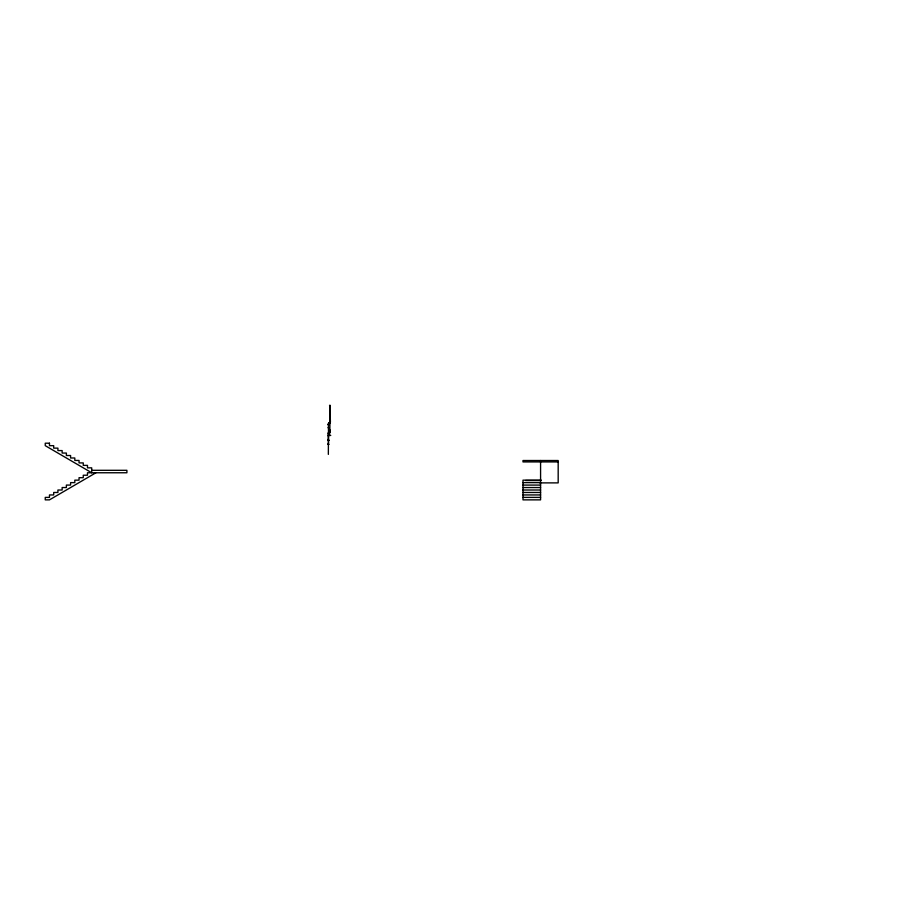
<?xml version="1.0" encoding="UTF-8"?>
<svg xmlns="http://www.w3.org/2000/svg" width="905" height="905" viewBox="0 0 905 905"><rect width="100%" height="100%" fill="white"/><g stroke="black" fill="none" stroke-linecap="round" stroke-linejoin="round"><path stroke-width="1.36" d="M329.873 421.73L330.087 422.714L329.895 405.135L330.416 422.081L329.703 422.816L330.087 422.035A1.799 0.701 -13 0 1 329.827 422.42L329.081 423.336A1.844 0.611 -51.2 0 0 328.786 423.902L328.753 423.959A5.204 1.765 -50.9 0 0 328.447 425.271L328.526 444.253M328.345 454.389L328.447 433.71A5.204 1.765 -50.9 0 1 328.753 432.409L328.82 432.228A1.844 0.611 -51.2 0 1 329.081 431.787L330.087 430.124L329.997 430.927M328.413 437.149L328.447 435.407A5.204 1.765 -50.9 0 1 328.753 434.095L328.786 434.038A1.844 0.611 -51.2 0 1 329.081 433.472L330.121 432.307M329.85 430.984L329.646 430.769M330.133 422.669C329.68 421.164 330.042 424.264 329.488 422.33C330.087 422.635 330.054 422.477 329.578 422.454C330.201 421.594 329.929 422.726 329.477 422.25M329.94 432.726L330.065 432.205A1.867 0.747 -13.1 0 1 329.827 432.556L330.031 413.89M328.934 434.162L328.504 435.452L328.911 433.97M329.171 424.049L328.639 423.664M328.266 433.416L328.798 432.285M330.302 405.598L329.522 405.61M328.956 431.685L329.759 430.984M329.284 433.518L329.782 432.352M329.001 424.185C327.474 423.687 329.522 426.312 328.47 423.71M328.266 435.147L328.311 434.92M328.866 425.124L328.085 424.773L328.911 424.852M328.594 432.341L328.492 433.009M329.307 422.986L329.567 423.336M328.334 433.257L328.504 432.816M330.291 422.341L329.601 422.409M95.93 472.761L49.47 499.865L45.25 499.865L45.25 497.399L49.47 497.399L49.47 494.945L53.7 494.945L53.7 492.478L57.92 492.478L57.92 490.012L62.14 490.012L62.14 487.546L66.37 487.546L66.37 485.08L70.59 485.08L70.59 482.625L74.81 482.625L74.81 480.159L79.04 480.159L79.04 477.693L83.26 477.693L83.26 475.227L87.48 475.227L87.48 472.761L126.904 472.761L126.904 470.306L91.71 470.306M329.284 431.21L329.409 431.583M329.725 430.78L329.805 430.927A2.093 1.154 -17.2 0 0 330.031 430.327M329.59 422.816L330.416 422.793M327.995 427.714L328.82 427.714M329.409 435.316L330.597 435.316M329.409 435.463L330.597 435.463M327.814 440.249L329.001 440.249M327.814 440.384L329.001 440.384M558.181 461.923L522.988 461.923L522.988 460.521L558.181 460.521L558.181 482.885L539.878 482.885M541.281 480.159L522.988 480.159L522.988 499.865L540.579 499.865L540.579 460.521M525.59 480.51L540.579 480.51M522.988 482.625L540.579 482.625M522.988 485.08L540.579 485.08M522.988 487.546L540.579 487.546M522.988 490.012L540.579 490.012M522.988 492.478L540.579 492.478M522.988 494.945L540.579 494.945M522.988 497.399L540.579 497.399M328.843 422.974L329.488 423.427M329.081 422.929L329.307 423.291M328.13 439.117L328.447 440.249M328.244 424.151L328.956 424.637L328.232 424.241M328.198 424.321L328.911 424.784L328.255 424.309M327.938 444.163L328.741 444.355L327.938 444.163M49.47 443.201L45.25 443.201L45.25 445.667L91.71 472.761L91.71 467.84L87.48 467.84L87.48 465.374L83.26 465.374L83.26 462.908L79.04 462.908L79.04 460.453L74.81 460.453L74.81 457.987L70.59 457.987L70.59 455.52L66.37 455.52L66.37 453.054L62.14 453.054L62.14 450.588L57.92 450.588L57.92 448.133L53.7 448.133L53.7 445.667L49.47 445.667L49.47 443.201"/></g></svg>
